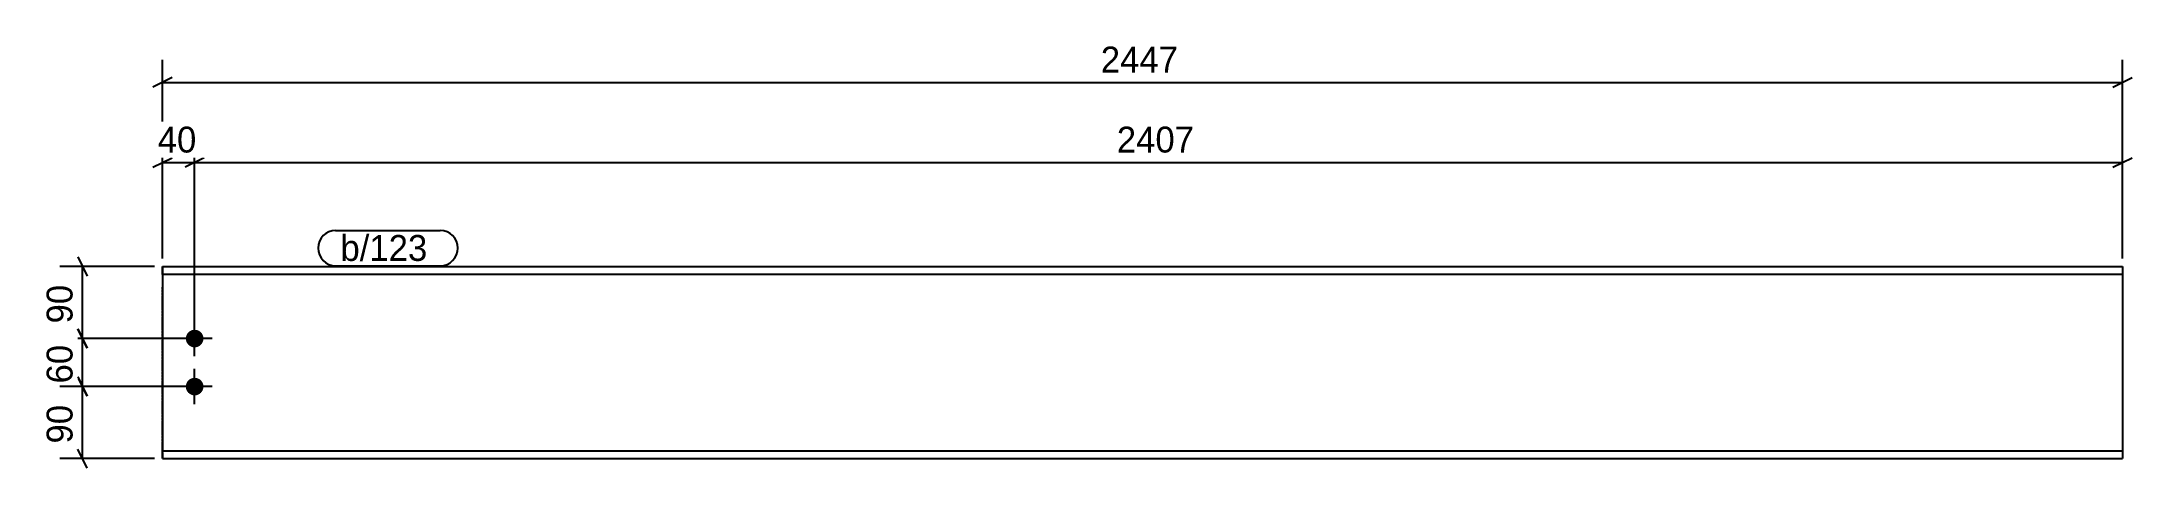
# Model space of a CAD drawing. Header units: millimetres. Extents: x 26 to 2635, y 32 to 565.
import ezdxf

# ---------------------------------------------------------------- set-up
doc = ezdxf.new("R2010")
doc.units = ezdxf.units.MM
doc.linetypes.add('DXK_LINE_DOT4', pattern=[0.9408, 0.4704, -0.4704])
doc.styles.add('Comic Sans MS', font='COMIC.TTF', dxfattribs={"height": 0.2})

msp = doc.modelspace()

# ---------------------------------------------------------------- hatches: boundary and pattern name
at = {"linetype": 'Continuous'}
for points in [[(205.4, 194, -1), (227.4, 194, -1)], [(205.4, 134, -1), (227.4, 134, -1)]]:
    msp.add_hatch(color=3, dxfattribs=at).paths.add_polyline_path(points)

# ---------------------------------------------------------------- linework, layer by layer
at = {"color": 8, "linetype": 'Continuous'}
for p, q in [((176.4, 294), (176.4, 542.4)), ((2623.1, 294), (2623.1, 542.4)), ((188.4, 520), (164.4, 508)), ((176.4, 514), (2623.1, 514)), ((2611.1, 508), (2635.1, 520)), ((164.4, 408), (188.4, 420)), ((176.4, 294), (176.4, 442.4)), ((228.4, 420), (204.4, 408)), ((228.4, 420), (204.4, 408)), ((216.4, 204), (216.4, 442.4)), ((216.4, 204), (216.4, 442.4)), ((2611.1, 408), (2635.1, 420)), ((2623.1, 294), (2623.1, 442.4)), ((176.4, 414), (216.4, 414)), ((216.4, 414), (2623.1, 414)), ((70.4, 296), (82.4, 272)), ((166.4, 284), (48, 284)), ((76.4, 194), (76.4, 284)), ((206.4, 194), (48, 194)), ((82.4, 182), (70.4, 206)), ((206.4, 134), (48, 134)), ((82.4, 122), (70.4, 146)), ((82.4, 32), (70.4, 56)), ((166.4, 44), (48, 44))]:
    msp.add_line(p, q, dxfattribs=at)
at = {"color": 7, "linetype": 'Continuous'}
for p, q in [((176.4, 284), (176.4, 274.2)), ((176.4, 284), (2623.1, 284)), ((176.4, 274.2), (176.4, 53.8)), ((2623.1, 274.2), (176.4, 274.2)), ((2623.1, 284), (2623.1, 44)), ((176.4, 44), (176.4, 53.8)), ((176.4, 53.8), (2623.1, 53.8)), ((176.4, 44), (2623.1, 44))]:
    msp.add_line(p, q, dxfattribs=at)
at = {"color": 7, "linetype": 'DXK_LINE_DOT4'}
for p, q in [((176.4, 274.2), (176.4, 284)), ((176.4, 53.8), (176.4, 258.3)), ((176.4, 53.8), (176.4, 44))]:
    msp.add_line(p, q, dxfattribs=at)
at = {"color": 3, "linetype": 'Continuous'}
for p, q in [((216.4, 172), (216.4, 216)), ((238.4, 194), (194.4, 194)), ((238.4, 134), (194.4, 134)), ((216.4, 112), (216.4, 156))]:
    msp.add_line(p, q, dxfattribs=at)

# ---------------------------------------------------------------- next in the draw order: wipeouts: each hides what was drawn before it
at = {"color": 0}
for points in [[(1458.3, 520), (1458.3, 564.8), (1341.2, 564.8), (1341.2, 520)], [(228.9, 420), (228.9, 464.8), (163.9, 464.8), (163.9, 420)], [(1478.3, 420), (1478.3, 464.8), (1361.2, 464.8), (1361.2, 420)], [(516.9, 291), (516.9, 323), (398.4, 323), (398.4, 291)], [(70.4, 271.5), (25.6, 271.5), (25.6, 206.5), (70.4, 206.5)]]:
    msp.add_wipeout(points, dxfattribs=at)

# ---------------------------------------------------------------- next in the draw order: linework, layer by layer
at = {"color": 8, "linetype": 'Continuous'}
for p, q in [((206.4, 194), (48, 194)), ((70.4, 206), (82.4, 182)), ((76.4, 134), (76.4, 194))]:
    msp.add_line(p, q, dxfattribs=at)

# ---------------------------------------------------------------- next in the draw order: texts
at = {"color": 3, "style": 'Comic Sans MS'}
for s, p in [('2447', (1347.6, 526.4)), ('40', (170.3, 426.4)), ('2407', (1367.6, 426.4))]:
    msp.add_text(s, height=32.38, dxfattribs=at).set_placement(p)
msp.add_text('90', height=32.38, rotation=90.0002, dxfattribs=at).set_placement((64, 212.9))

# ---------------------------------------------------------------- next in the draw order: wipeouts: each hides what was drawn before it
at = {"color": 0}
msp.add_wipeout([(516.9, 291), (516.9, 323), (398.4, 323), (398.4, 291)], dxfattribs=at)

# ---------------------------------------------------------------- next in the draw order: linework, layer by layer
at = {"color": 7, "linetype": 'Continuous'}
for p, q in [((392.4, 329), (522.9, 329)), ((392.4, 285), (522.9, 285))]:
    msp.add_line(p, q, dxfattribs=at)
for centre, start, end in [((392.4, 307), 90, 270), ((522.9, 307), 270, 90)]:
    msp.add_arc(centre, 22, start, end, dxfattribs=at)

# ---------------------------------------------------------------- next in the draw order: texts
at = {"color": 3, "style": 'Comic Sans MS'}
msp.add_text('b/123', height=32.38, dxfattribs=at).set_placement((398.4, 291))

# ---------------------------------------------------------------- next in the draw order: wipeouts: each hides what was drawn before it
at = {"color": 0}
msp.add_wipeout([(70.4, 196.5), (25.6, 196.5), (25.6, 131.5), (70.4, 131.5)], dxfattribs=at)

# ---------------------------------------------------------------- next in the draw order: linework, layer by layer
at = {"color": 8, "linetype": 'Continuous'}
for p, q in [((206.4, 134), (48, 134)), ((70.4, 146), (82.4, 122)), ((76.4, 44), (76.4, 134))]:
    msp.add_line(p, q, dxfattribs=at)

# ---------------------------------------------------------------- next in the draw order: texts
at = {"color": 3, "style": 'Comic Sans MS'}
msp.add_text('60', height=32.38, rotation=90.0002, dxfattribs=at).set_placement((64, 137.9))

# ---------------------------------------------------------------- next in the draw order: wipeouts: each hides what was drawn before it
at = {"color": 0}
msp.add_wipeout([(70.4, 121.5), (25.6, 121.5), (25.6, 56.5), (70.4, 56.5)], dxfattribs=at)

# ---------------------------------------------------------------- next in the draw order: texts
at = {"color": 3, "style": 'Comic Sans MS'}
msp.add_text('90', height=32.38, rotation=90.0002, dxfattribs=at).set_placement((64, 62.9))

doc.saveas('drawing.dxf')
